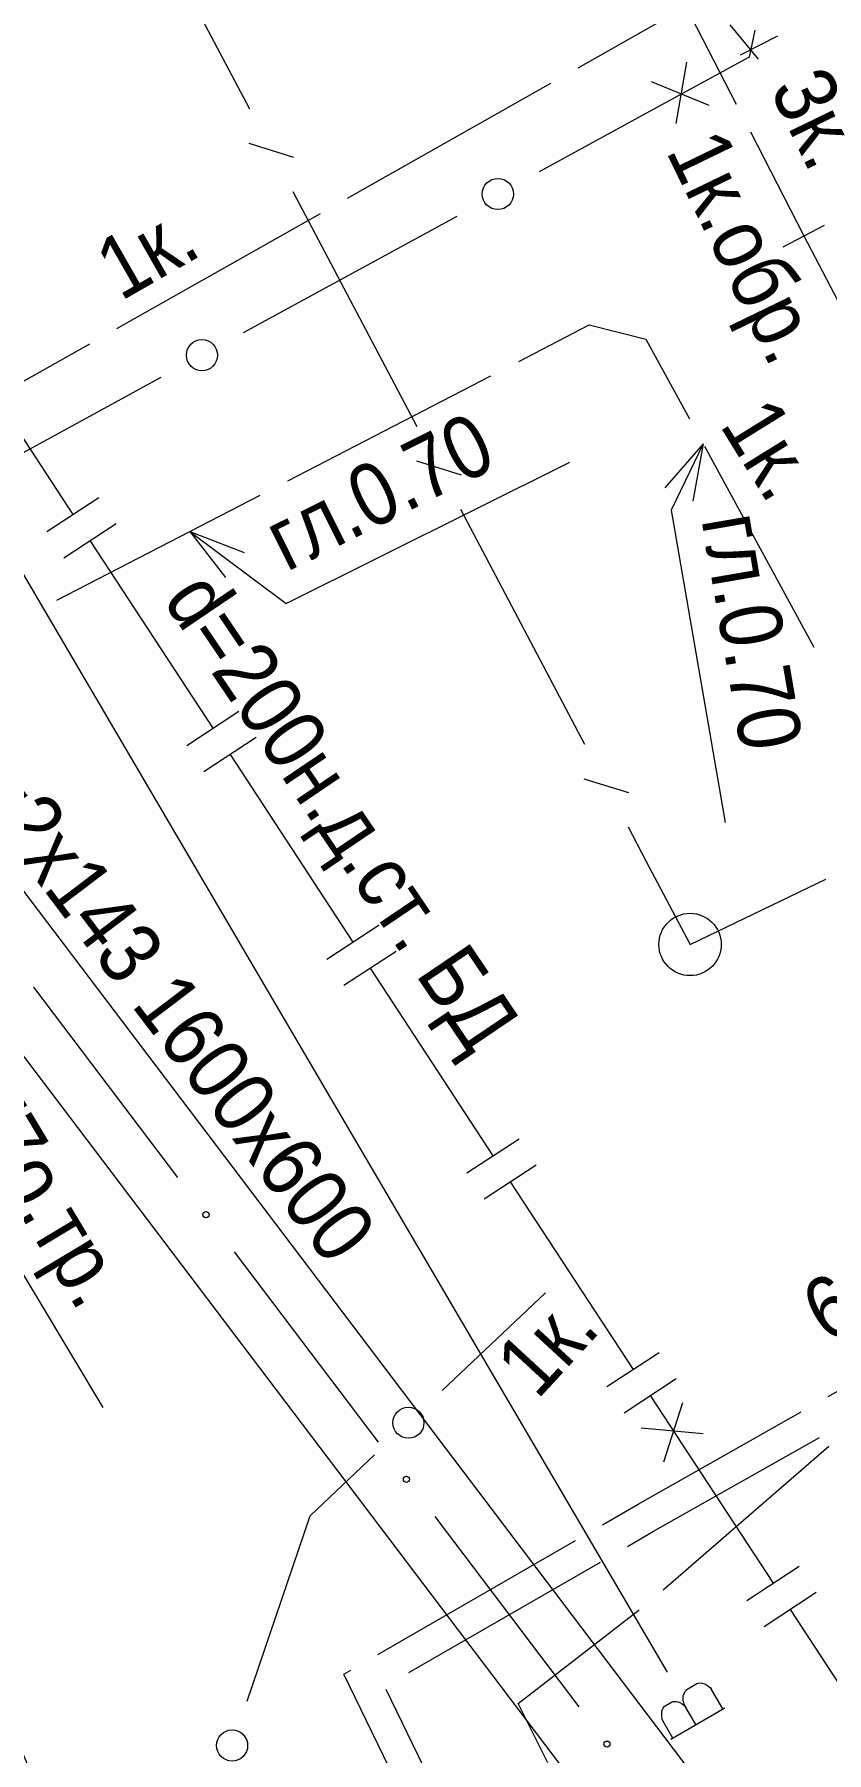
# Model space of a CAD drawing. Header units: metres. Extents: x 369 to 856, y 14070 to 14447.
# Drawn here: x 490.19 to 502.9, y 14325.15 to 14352.7 of the extents above; entities that cross this region are included whole.
import ezdxf
from ezdxf.enums import TextEntityAlignment as Align

# ---------------------------------------------------------------- set-up
doc = ezdxf.new("R2010")
doc.units = ezdxf.units.M
doc.header["$MEASUREMENT"] = 0
for name, color, linetype, lineweight in [('Водопровод', 7, 'Continuous', 25), ('Газопровод', 7, 'Continuous', 25), ('Кабели', 7, 'Continuous', 25), ('Кабель связи', 7, 'Continuous', 25), ('Кабель электрический', 7, 'Continuous', 25), ('Теплосеть', 7, 'Continuous', 25)]:
    doc.layers.add(name, color=color, linetype=linetype, lineweight=lineweight)
doc.styles.add('Style-RUSSIAN_1251', font='RUSSIAN_1251.shx')
doc.styles.add('Style-RUSSIAN_1251 I 0.00000', font='RUSSIAN_1251.shx')

# ---------------------------------------------------------------- blocks, each defined once
blk = doc.blocks.new('OBR_5')
at = {"layer": 'Кабель электрический', "color": 252, "linetype": 'Continuous', "lineweight": 9}
blk.add_line((-0.375, 0), (0.375, 0), dxfattribs=at)
blk = doc.blocks.new('msdElementTypeLineString_483')
at = {"layer": 'Кабель электрический', "color": 252, "linetype": 'Continuous', "lineweight": 9}
for p, q in [((5.362, 24.18), (6.692, 25.332)), ((2.324, 21.55), (4.984, 23.853)), ((4.091, 11.597), (2.51, 14.74)), ((5.897, 8.007), (4.315, 11.15)), ((7.702, 4.417), (6.121, 7.56)), ((7.16, 0), (8.764, 0.723))]:
    blk.add_line(p, q, dxfattribs=at)
at = {"layer": 'Кабель электрический', "color": 252, "linetype": 'Continuous', "lineweight": 9, "flags": 128}
for points in [[(0.479, 18.777), (0, 19.729), (1.941, 21.228)], [(2.285, 15.187), (2.05, 15.654), (0.704, 18.33)], [(9.22, 0.929), (9.413, 1.016), (7.927, 3.97)]]:
    blk.add_lwpolyline(points, dxfattribs=at)
blk = doc.blocks.new('msdElementTypeMultiLine_177')
at = {"layer": 'Кабель электрический', "color": 252, "linetype": 'Continuous', "lineweight": 9}
blk.add_blockref('msdElementTypeLineString_483', (0, 0), dxfattribs=at)
blk = doc.blocks.new('msdElementTypeLineString_510')
at = {"layer": 'Кабели', "color": 252, "linetype": 'Continuous', "lineweight": 9}
for p, q in [((4.598, 8.809), (6.252, 10.377)), ((0.25, 0.25), (0.984, 2.408))]:
    blk.add_line(p, q, dxfattribs=at)
at = {"layer": 'Кабели', "color": 252, "linetype": 'Continuous', "lineweight": 9, "flags": 128}
blk.add_lwpolyline([(1.467, 3.828), (2.477, 6.798), (3.509, 7.777)], dxfattribs=at)
at = {"layer": 'Кабели', "color": 252, "linetype": 'Continuous', "lineweight": 9}
for centre in [(4.054, 8.293), (1.226, 3.118)]:
    blk.add_circle(centre, 0.25, dxfattribs=at)
blk = doc.blocks.new('msdElementTypeMultiLine_207')
at = {"layer": 'Кабели', "color": 252, "linetype": 'Continuous', "lineweight": 9}
blk.add_blockref('msdElementTypeLineString_510', (0, 0), dxfattribs=at)
blk = doc.blocks.new('msdElementTypeLineString_520')
at = {"layer": 'Кабель электрический', "color": 252, "linetype": 'Continuous', "lineweight": 9}
for p, q in [((34.247, 19.711), (37.51, 21.555)), ((30.549, 17.622), (33.812, 19.465)), ((26.851, 15.533), (30.113, 17.376))]:
    blk.add_line(p, q, dxfattribs=at)
at = {"layer": 'Кабель электрический', "color": 252, "linetype": 'Continuous', "lineweight": 9, "flags": 128}
blk.add_lwpolyline([(37.945, 21.801), (39.033, 22.415), (41.208, 23.644)], dxfattribs=at)
blk = doc.blocks.new('msdElementTypeMultiLine_217')
at = {"layer": 'Кабель электрический', "color": 252, "linetype": 'Continuous', "lineweight": 9}
blk.add_blockref('msdElementTypeLineString_520', (0, 0), dxfattribs=at)
blk = doc.blocks.new('msdElementTypeLineString_563')
at = {"layer": 'Кабель электрический', "color": 252, "linetype": 'Continuous', "lineweight": 9}
for p, q in [((0.001, 14.663), (0.845, 13.051)), ((2.996, 8.943), (4.683, 5.72)), ((4.915, 5.277), (6.603, 2.055)), ((6.834, 1.612), (7.678, 0.001))]:
    blk.add_line(p, q, dxfattribs=at)
at = {"layer": 'Кабель электрический', "color": 252, "linetype": 'Continuous', "lineweight": 9, "flags": 128}
blk.add_lwpolyline([(1.077, 12.608), (1.35, 12.086), (2.764, 9.386)], dxfattribs=at)
blk = doc.blocks.new('msdElementTypeMultiLine_255')
at = {"layer": 'Кабель электрический', "color": 252, "linetype": 'Continuous', "lineweight": 9}
blk.add_blockref('msdElementTypeLineString_563', (0, 0), dxfattribs=at)
blk = doc.blocks.new('msdElementTypeLineString_564')
at = {"layer": 'Кабель электрический', "color": 252, "linetype": 'Continuous', "lineweight": 9}
for p, q in [((7.769, 24.755), (9.363, 25.656)), ((0.544, 20.62), (3.715, 22.451)), ((3.366, 13.383), (1.765, 16.677)), ((6.953, 5.871), (5.388, 9.182)), ((9.728, 0), (8.946, 1.656))]:
    blk.add_line(p, q, dxfattribs=at)
at = {"layer": 'Кабель электрический', "color": 252, "linetype": 'Continuous', "lineweight": 9, "flags": 128}
for points in [[(4.148, 22.701), (4.72, 23.031), (7.334, 24.509)], [(1.546, 17.127), (0, 20.306), (0.111, 20.37)], [(5.174, 9.634), (4.619, 10.808), (3.585, 12.934)], [(8.732, 2.108), (7.449, 4.82), (7.167, 5.419)]]:
    blk.add_lwpolyline(points, dxfattribs=at)
blk = doc.blocks.new('msdElementTypeLineString_565')
at = {"layer": 'Кабель электрический', "color": 252, "linetype": 'Continuous', "lineweight": 9}
for p, q in [((7.413, 24.135), (8.956, 25.008)), ((0.389, 20.117), (3.46, 21.89)), ((1.574, 16.657), (0.023, 19.846)), ((3.343, 13.018), (1.793, 16.207)), ((6.826, 5.714), (5.311, 8.92)), ((9.527, 0.001), (8.77, 1.604))]:
    blk.add_line(p, q, dxfattribs=at)
at = {"layer": 'Кабель электрический', "color": 252, "linetype": 'Continuous', "lineweight": 9, "flags": 128}
for points in [[(3.893, 22.14), (4.315, 22.384), (6.977, 23.889)], [(5.097, 9.372), (4.416, 10.812), (3.562, 12.568)], [(8.556, 2.056), (7.248, 4.821), (7.04, 5.262)]]:
    blk.add_lwpolyline(points, dxfattribs=at)
blk = doc.blocks.new('msdElementTypeMultiLine_256')
at = {"layer": 'Кабель электрический', "color": 252, "linetype": 'Continuous', "lineweight": 9}
for name, p in [('msdElementTypeLineString_564', (0, 0)), ('msdElementTypeLineString_565', (0.653, 0.213))]:
    blk.add_blockref(name, p, dxfattribs=at)
blk = doc.blocks.new('KOLOD_146')
at = {"layer": 'Кабель связи', "color": 252, "linetype": 'Continuous', "lineweight": 9}
blk.add_arc((0, 0), 0.5, 0, 360, dxfattribs=at)
blk = doc.blocks.new('msdElementTypeLineString_878')
at = {"layer": 'Теплосеть', "color": 252, "linetype": 'Continuous', "lineweight": 9}
for p, q in [((49.111, 14.394), (51.423, 11.345)), ((52.329, 10.15), (54.64, 7.101)), ((55.546, 5.906), (57.858, 2.856))]:
    blk.add_line(p, q, dxfattribs=at)
for centre in [(51.876, 10.748), (55.093, 6.503), (58.311, 2.259)]:
    blk.add_circle(centre, 0.05, dxfattribs=at)
blk = doc.blocks.new('msdElementTypeMultiLine_474')
at = {"layer": 'Теплосеть', "color": 252, "linetype": 'Continuous', "lineweight": 9, "flags": 128}
for points in [[(1.402, 22.006), (8.052, 11.836), (17.422, 16.002), (48.882, 17.051), (60.706, 1.454), (61.217, 0.445)], [(0, 21.226), (7.458, 9.82), (17.788, 14.414), (48.108, 15.425), (59.344, 0.602), (59.649, 0)]]:
    blk.add_lwpolyline(points, dxfattribs=at)
at = {"layer": 'Теплосеть', "color": 252, "linetype": 'Continuous', "lineweight": 9}
blk.add_blockref('msdElementTypeLineString_878', (0.651, 0.172), dxfattribs=at)
blk = doc.blocks.new('msdElementTypeLineString_904')
at = {"layer": 'Кабели', "color": 252, "linetype": 'Continuous', "lineweight": 9}
for p, q in [((0.251, 21.529), (1.299, 19.447)), ((1.973, 18.108), (4.069, 13.945)), ((4.743, 12.606), (6.839, 8.443))]:
    blk.add_line(p, q, dxfattribs=at)
at = {"layer": 'Кабели', "color": 252, "linetype": 'Continuous', "lineweight": 9, "flags": 128}
for points in [[(7.513, 7.104), (8.419, 5.305), (9.609, 2.941)], [(10.167, 1.587), (10.076, 1.153), (8.419, 0.251)]]:
    blk.add_lwpolyline(points, dxfattribs=at)
at = {"layer": 'Кабели', "color": 252, "linetype": 'Continuous', "lineweight": 9}
for centre in [(1.636, 18.778), (4.406, 13.276), (7.176, 7.774), (9.946, 2.272)]:
    blk.add_circle(centre, 0.25, dxfattribs=at)
blk = doc.blocks.new('msdElementTypeLineString_905')
at = {"layer": 'Кабели', "color": 252, "linetype": 'Continuous', "lineweight": 9}
for p, q in [((7.263, 8.901), (6.85, 7.989)), ((7.535, 8.366), (6.556, 8.569)), ((10.112, 3.242), (9.699, 2.331)), ((10.384, 2.707), (9.405, 2.911)), ((10.381, 1.279), (9.926, 1.827)), ((10.686, 1.645), (10.088, 1.341)), ((9.062, 0.244), (9.234, 1.229)), ((9.588, 0.533), (8.664, 0.917))]:
    blk.add_line(p, q, dxfattribs=at)
blk = doc.blocks.new('msdElementTypeMultiLine_498')
at = {"layer": 'Кабели', "color": 252, "linetype": 'Continuous', "lineweight": 9}
for name, p in [('msdElementTypeLineString_904', (0.157, 0.157)), ('msdElementTypeLineString_905', (0, 0))]:
    blk.add_blockref(name, p, dxfattribs=at)
blk = doc.blocks.new('msdElementTypeLineString_917')
at = {"layer": 'Кабель электрический', "color": 252, "linetype": 'Continuous', "lineweight": 9}
for p, q in [((0.001, 22.711), (0.854, 21.039)), ((3.021, 16.807), (4.737, 13.467)), ((4.966, 13.023), (6.682, 9.683)), ((6.91, 9.239), (8.627, 5.899)), ((10.8, 1.67), (11.658, 0.001))]:
    blk.add_line(p, q, dxfattribs=at)
at = {"layer": 'Кабель электрический', "color": 252, "linetype": 'Continuous', "lineweight": 9, "flags": 128}
for points in [[(1.082, 20.594), (2.103, 18.593), (2.792, 17.251)], [(8.855, 5.454), (9.125, 4.929), (10.571, 2.115)]]:
    blk.add_lwpolyline(points, dxfattribs=at)
blk = doc.blocks.new('msdElementTypeMultiLine_511')
at = {"layer": 'Кабель электрический', "color": 252, "linetype": 'Continuous', "lineweight": 9}
blk.add_blockref('msdElementTypeLineString_917', (0, 0), dxfattribs=at)
blk = doc.blocks.new('msdElementTypeLineString_973')
at = {"layer": 'Кабель электрический', "color": 252, "linetype": 'Continuous', "lineweight": 9}
for p, q in [((55.529, 29.759), (58.788, 31.443)), ((62.21, 30.311), (63.966, 27.09))]:
    blk.add_line(p, q, dxfattribs=at)
at = {"layer": 'Кабель электрический', "color": 252, "linetype": 'Continuous', "lineweight": 9, "flags": 128}
for points in [[(59.232, 31.673), (60.362, 32.257), (61.273, 32.03), (61.971, 30.75)], [(51.826, 27.844), (53.959, 28.947), (55.085, 29.529)]]:
    blk.add_lwpolyline(points, dxfattribs=at)
blk = doc.blocks.new('msdElementTypeMultiLine_552')
at = {"layer": 'Кабель электрический', "color": 252, "linetype": 'Continuous', "lineweight": 9}
blk.add_blockref('msdElementTypeLineString_973', (0, 0), dxfattribs=at)
blk = doc.blocks.new('msdElementTypeLineString_974')
at = {"layer": 'Кабель связи', "color": 252, "linetype": 'Continuous', "lineweight": 9}
for p, q in [((15.195, 7.467), (17.37, 8.517)), ((14.396, 6.788), (14.643, 7.495)), ((9.493, 4.717), (13.844, 6.816)), ((8.694, 4.037), (8.941, 4.745)), ((3.792, 1.967), (8.142, 4.065)), ((2.993, 1.287), (3.24, 1.995)), ((0.265, 0.266), (2.441, 1.315))]:
    blk.add_line(p, q, dxfattribs=at)
blk = doc.blocks.new('msdElementTypeMultiLine_553')
at = {"layer": 'Кабель связи', "color": 252, "linetype": 'Continuous', "lineweight": 9}
blk.add_blockref('msdElementTypeLineString_974', (0, 0), dxfattribs=at)
blk = doc.blocks.new('msdElementTypeLineString_1004')
at = {"layer": 'Кабель связи', "color": 252, "linetype": 'Continuous', "lineweight": 9}
for p, q in [((7.335, 17.432), (9.322, 13.665)), ((9.314, 13.112), (10.03, 12.891)), ((10.022, 12.338), (12.01, 8.571)), ((12.002, 8.018), (12.718, 7.796)), ((12.71, 7.244), (14.697, 3.476)), ((14.689, 2.924), (15.405, 2.702))]:
    blk.add_line(p, q, dxfattribs=at)
at = {"layer": 'Кабель связи', "color": 252, "linetype": 'Continuous', "lineweight": 9, "flags": 128}
blk.add_lwpolyline([(15.397, 2.15), (15.683, 1.608), (16.391, 0.266)], dxfattribs=at)
blk = doc.blocks.new('msdElementTypeMultiLine_573')
at = {"layer": 'Кабель связи', "color": 252, "linetype": 'Continuous', "lineweight": 9}
blk.add_blockref('msdElementTypeLineString_1004', (0, 0), dxfattribs=at)
blk = doc.blocks.new('msdElementTypeLineString_1034')
at = {"layer": 'Водопровод', "color": 252, "linetype": 'Continuous', "lineweight": 9}
blk.add_line((60.249, 24.082), (46.875, 46.871), dxfattribs=at)
blk = doc.blocks.new('msdElementTypeLineString_1035')
at = {"layer": 'Водопровод', "color": 252, "linetype": 'Continuous', "lineweight": 9}
for p, q in [((61.637, 23.993), (61.454, 24.305)), ((60.805, 23.504), (61.666, 24.009)), ((61.205, 23.739), (61.043, 24.016))]:
    blk.add_line(p, q, dxfattribs=at)
at = {"layer": 'Водопровод', "color": 252, "linetype": 'Continuous', "lineweight": 9, "flags": 128}
blk.add_lwpolyline([(60.837, 23.523), (60.675, 23.798), (60.665, 23.826), (60.656, 23.879), (60.656, 23.934), (60.66, 23.957), (60.667, 23.981), (60.681, 24.006), (60.7, 24.033), (60.711, 24.043), (60.811, 24.102), (60.833, 24.109), (60.865, 24.112), (60.89, 24.11), (60.917, 24.106), (60.949, 24.092), (60.983, 24.071), (61.01, 24.05), (61.043, 24.016), (61.027, 24.051), (61.013, 24.082), (61.001, 24.132), (61, 24.166), (61.002, 24.2), (61.015, 24.241), (61.035, 24.277), (61.058, 24.301), (61.222, 24.398), (61.24, 24.404), (61.268, 24.407), (61.304, 24.405), (61.344, 24.392), (61.375, 24.377), (61.416, 24.347), (61.438, 24.328), (61.454, 24.305)], dxfattribs=at)
blk = doc.blocks.new('msdElementTypeMultiLine_593')
at = {"layer": 'Водопровод', "color": 252, "linetype": 'Continuous', "lineweight": 9}
for name, p in [('msdElementTypeLineString_1034', (0.5, 0.5)), ('msdElementTypeLineString_1035', (0, 0))]:
    blk.add_blockref(name, p, dxfattribs=at)
blk = doc.blocks.new('msdElementTypeLineString_1058')
at = {"layer": 'Кабели', "color": 252, "linetype": 'Continuous', "lineweight": 9}
for p, q in [((20.317, 38.524), (18.602, 37.59)), ((17.285, 36.873), (13.855, 35.006)), ((12.537, 34.289), (9.107, 32.421))]:
    blk.add_line(p, q, dxfattribs=at)
for centre in [(17.943, 37.232), (13.196, 34.647)]:
    blk.add_circle(centre, 0.25, dxfattribs=at)
blk = doc.blocks.new('msdElementTypeMultiLine_609')
at = {"layer": 'Кабели', "color": 252, "linetype": 'Continuous', "lineweight": 9}
blk.add_blockref('msdElementTypeLineString_1058', (0.157, 0.157), dxfattribs=at)
blk = doc.blocks.new('msdElementTypeLineString_1064')
at = {"layer": 'Газопровод', "color": 252, "linetype": 'Continuous', "lineweight": 9}
for p, q in [((56.074, 5.225), (55.767, 4.273)), ((56.404, 4.725), (55.409, 4.816))]:
    blk.add_line(p, q, dxfattribs=at)
blk = doc.blocks.new('msdElementTypeLineString_1065')
at = {"layer": 'Газопровод', "color": 252, "linetype": 'Continuous', "lineweight": 9}
for p, q in [((44.415, 22.568), (46.387, 19.559)), ((45.969, 19.285), (46.805, 19.833)), ((46.243, 18.867), (47.079, 19.415)), ((46.661, 19.141), (48.633, 16.132)), ((48.215, 15.858), (49.051, 16.406)), ((48.489, 15.439), (49.325, 15.988)), ((48.907, 15.714), (50.879, 12.705)), ((50.461, 12.431), (51.297, 12.979)), ((50.735, 12.012), (51.571, 12.561)), ((51.153, 12.287), (53.125, 9.278)), ((52.707, 9.004), (53.543, 9.552)), ((52.981, 8.585), (53.817, 9.134)), ((53.399, 8.859), (55.371, 5.851)), ((54.953, 5.577), (55.789, 6.125)), ((55.227, 5.158), (56.063, 5.706)), ((55.645, 5.432), (57.617, 2.424)), ((57.199, 2.149), (58.035, 2.698)), ((57.473, 1.731), (58.309, 2.279)), ((57.891, 2.005), (58.877, 0.501))]:
    blk.add_line(p, q, dxfattribs=at)
blk = doc.blocks.new('msdElementTypeMultiLine_612')
at = {"layer": 'Газопровод', "color": 252, "linetype": 'Continuous', "lineweight": 9}
for name, p in [('msdElementTypeLineString_1065', (0, 0)), ('msdElementTypeLineString_1064', (0.093, 0.093))]:
    blk.add_blockref(name, p, dxfattribs=at)
blk = doc.blocks.new('msdElementTypeTextNode_33')
at = {"layer": 'Теплосеть', "color": 252, "linetype": 'Continuous', "lineweight": 9, "style": 'Style-RUSSIAN_1251', "width": 0.899998}
blk.add_text('d=2x143 1600x600', height=1, rotation=307.1641, dxfattribs=at).set_placement((0, 0))
blk = doc.blocks.new('DIMTXT_18')
at = {"layer": 'Теплосеть', "color": 252, "linetype": 'Continuous', "lineweight": 9}
for q in [(-0.83, -0.429), (-0.49, -0.795)]:
    blk.add_line((0, 0), q, dxfattribs=at)
at = {"layer": 'Теплосеть', "color": 252, "linetype": 'Continuous', "lineweight": 9, "flags": 128}
blk.add_lwpolyline([(0, 0), (-1.713, -1.59), (2.381, -8.412)], dxfattribs=at)
at = {"layer": 'Теплосеть', "color": 252, "linetype": 'Continuous', "lineweight": 9, "style": 'Style-RUSSIAN_1251', "width": 0.9}
for s, p in [('150.77о.тр.', (-0.354, -1.037)), ('150.57п.к.', (-1.983, -2.014))]:
    blk.add_text(s, height=1, rotation=300.9742, dxfattribs=at).set_placement(p, align=Align.TOP_LEFT)
blk = doc.blocks.new('DIMTXT_97')
at = {"layer": 'Теплосеть', "color": 252, "linetype": 'Continuous', "lineweight": 9}
for q in [(0.887, 0.291), (0.911, -0.208)]:
    blk.add_line((0, 0), q, dxfattribs=at)
at = {"layer": 'Теплосеть', "color": 252, "linetype": 'Continuous', "lineweight": 9, "flags": 128}
blk.add_lwpolyline([(0, 0), (18.27, 0.847), (26.008, 2.505)], dxfattribs=at)
at = {"layer": 'Теплосеть', "color": 252, "linetype": 'Continuous', "lineweight": 9, "style": 'Style-RUSSIAN_1251', "width": 0.9}
for s, p in [('149.79о.тр.', (18.187, 2.312)), ('149.59п.к.', (18.585, 0.454))]:
    blk.add_text(s, height=1, rotation=12.0926, dxfattribs=at).set_placement(p, align=Align.TOP_LEFT)
blk = doc.blocks.new('DIMTXT_282')
at = {"layer": 'Газопровод', "color": 252, "linetype": 'Continuous', "lineweight": 9}
for q in [(-0.123, 0.926), (-0.583, 0.73)]:
    blk.add_line((0, 0), q, dxfattribs=at)
at = {"layer": 'Газопровод', "color": 252, "linetype": 'Continuous', "lineweight": 9, "flags": 128}
blk.add_lwpolyline([(0, 0), (-3.827, 8.981), (-7.688, 15.93)], dxfattribs=at)
at = {"layer": 'Газопровод', "color": 252, "linetype": 'Continuous', "lineweight": 9, "style": 'Style-RUSSIAN_1251', "width": 0.9}
blk.add_text('149.84в.тр.', height=1, rotation=299.0586, dxfattribs=at).set_placement((-6.421, 16.634), align=Align.TOP_LEFT)
blk = doc.blocks.new('DIMTXT_321')
at = {"layer": 'Кабель электрический', "color": 252, "linetype": 'Continuous', "lineweight": 9}
for q in [(-0.615, -0.703), (-0.165, -0.919)]:
    blk.add_line((0, 0), q, dxfattribs=at)
at = {"layer": 'Кабель электрический', "color": 252, "linetype": 'Continuous', "lineweight": 9, "flags": 128}
blk.add_lwpolyline([(0, 0), (-0.511, -1.062), (0.352, -6.069)], dxfattribs=at)
at = {"layer": 'Кабель электрический', "color": 252, "linetype": 'Continuous', "lineweight": 9, "style": 'Style-RUSSIAN_1251', "width": 0.9}
blk.add_text('гл.0.70', height=1, rotation=279.774, dxfattribs=at).set_placement((0.957, -1.037), align=Align.TOP_LEFT)
blk = doc.blocks.new('DIMTXT_322')
at = {"layer": 'Кабель электрический', "color": 252, "linetype": 'Continuous', "lineweight": 9}
for q in [(0.57, -0.74), (0.87, -0.34)]:
    blk.add_line((0, 0), q, dxfattribs=at)
at = {"layer": 'Кабель электрический', "color": 252, "linetype": 'Continuous', "lineweight": 9, "flags": 128}
blk.add_lwpolyline([(0, 0), (1.546, -1.159), (6.092, 1.111)], dxfattribs=at)
at = {"layer": 'Кабель электрический', "color": 252, "linetype": 'Continuous', "lineweight": 9, "style": 'Style-RUSSIAN_1251', "width": 0.9}
blk.add_text('гл.0.70', height=1, rotation=26.5257, dxfattribs=at).set_placement((1.1, 0.239), align=Align.TOP_LEFT)

msp = doc.modelspace()

# ---------------------------------------------------------------- block references
at = {"layer": 'Водопровод', "color": 252, "linetype": 'Continuous', "lineweight": 9}
msp.add_blockref('msdElementTypeMultiLine_593', (439.597, 14301.856), dxfattribs=at)
at = {"layer": 'Газопровод', "color": 252, "linetype": 'Continuous', "lineweight": 9}
for name, p in [('msdElementTypeMultiLine_612', (444.422, 14325.438)), ('DIMTXT_282', (491.81, 14320.9))]:
    msp.add_blockref(name, p, dxfattribs=at)
at = {"layer": 'Кабели', "color": 252, "linetype": 'Continuous', "lineweight": 9}
for name, p in [('msdElementTypeMultiLine_498', (491.424, 14351.02)), ('msdElementTypeMultiLine_609', (479.526, 14312.747)), ('msdElementTypeMultiLine_207', (492.136, 14322.143))]:
    msp.add_blockref(name, p, dxfattribs=at)
at = {"layer": 'Кабель связи', "color": 252, "linetype": 'Continuous', "lineweight": 9}
for name, p in [('msdElementTypeMultiLine_573', (484.317, 14337.838)), ('msdElementTypeMultiLine_553', (500.443, 14337.838)), ('KOLOD_146', (500.708, 14338.104))]:
    msp.add_blockref(name, p, dxfattribs=at)
at = {"layer": 'Кабель электрический', "color": 252, "linetype": 'Continuous', "lineweight": 9}
for name, p in [('msdElementTypeMultiLine_511', (490.875, 14349.462)), ('msdElementTypeMultiLine_217', (460.967, 14330.36)), ('msdElementTypeMultiLine_255', (502.532, 14334.8)), ('msdElementTypeMultiLine_552', (438.727, 14315.78)), ('DIMTXT_322', (492.686, 14344.727)), ('DIMTXT_321', (500.917, 14346.128)), ('msdElementTypeMultiLine_256', (495.156, 14306.099)), ('msdElementTypeMultiLine_177', (497.95, 14306.206))]:
    msp.add_blockref(name, p, dxfattribs=at)
at = {"layer": 'Кабель электрический', "color": 252, "linetype": 'Continuous', "lineweight": 9, "rotation": 27.63724086643029}
msp.add_blockref('OBR_5', (502.533, 14349.463), dxfattribs=at)
at = {"layer": 'Теплосеть', "color": 252, "linetype": 'Continuous', "lineweight": 9}
for name, p in [('msdElementTypeMultiLine_474', (440.415, 14322.852)), ('msdElementTypeTextNode_33', (488.721, 14341.107)), ('DIMTXT_18', (488.91, 14339.09)), ('DIMTXT_97', (500.44, 14323.88))]:
    msp.add_blockref(name, p, dxfattribs=at)

# ---------------------------------------------------------------- texts
at = {"layer": 'Газопровод', "color": 252, "linetype": 'Continuous', "lineweight": 9, "style": 'Style-RUSSIAN_1251 I 0.00000', "width": 0.9}
msp.add_text('d=200н.д.ст. БД', height=1, rotation=304.0539, dxfattribs=at).set_placement((493.067, 14344.187), align=Align.TOP_LEFT)
at = {"layer": 'Кабели', "color": 252, "linetype": 'Continuous', "lineweight": 9, "style": 'Style-RUSSIAN_1251 I 0.00000', "width": 0.9}
msp.add_text('1к.', height=1, rotation=47.321, dxfattribs=at).set_placement((498.257, 14330.791))
at = {"layer": 'Кабель электрический', "color": 252, "linetype": 'Continuous', "lineweight": 9}
for s, rotation, style, width, p in [('3к.', 295.841, 'Style-RUSSIAN_1251 I 0.00000', 0.9, (501.976, 14351.819)), ('1к.обр.', 295.841, 'Style-RUSSIAN_1251 I 0.00000', 0.9, (500.314, 14350.825)), ('1к.', 29.7604, 'Style-RUSSIAN_1251', 0.9, (491.577, 14348.412)), ('1к.', 301.7858, 'Style-RUSSIAN_1251', 0.899998, (501.173, 14346.433)), ('6к.', 30.3919, 'Style-RUSSIAN_1251', 0.899998, (502.912, 14331.689))]:
    msp.add_text(s, height=1, rotation=rotation, dxfattribs=dict(at, style=style, width=width)).set_placement(p)

doc.saveas('drawing.dxf')
